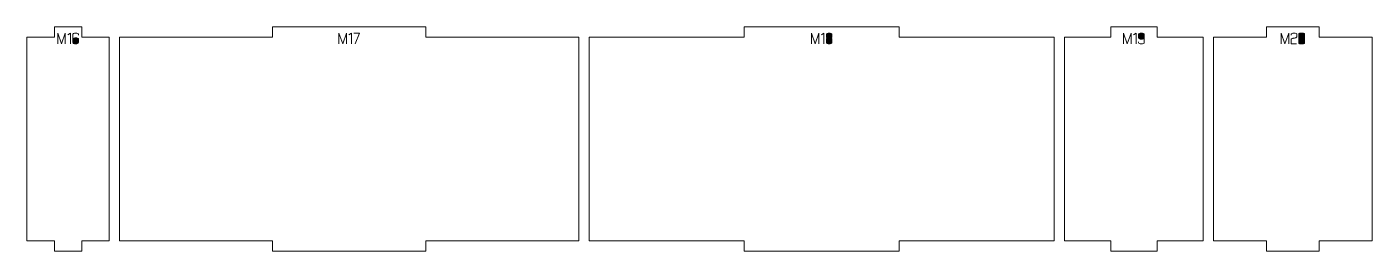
# Model space of a CAD drawing. Header units: centimetres. Extents: x -249 to 275, y -506 to 461.
# Drawn here: x -120.18 to -80.72, y -470.99 to -464.39 of the extents above; entities that cross this region are included whole.
import ezdxf

# ---------------------------------------------------------------- set-up
doc = ezdxf.new("R2010")
doc.units = ezdxf.units.CM
doc.header["$MEASUREMENT"] = 0
doc.layers.add('Capa 1', color=7, linetype='Continuous')

msp = doc.modelspace()

# ---------------------------------------------------------------- hatches: boundary and pattern name
at = {"layer": 'Capa 1', "true_color": 0x3e4095}
h = msp.add_hatch(color=175, dxfattribs=at)
edge = h.paths.add_edge_path()
edge.add_spline(control_points=[(-119.27614, -464.89456), (-119.27614, -464.89456), (-119.27614, -464.57812), (-119.27614, -464.57812), (-119.27614, -464.57812), (-119.16699, -464.89456), (-119.16699, -464.89456), (-119.16699, -464.89456), (-119.0583, -464.57812), (-119.0583, -464.57812), (-119.0583, -464.57812), (-119.0583, -464.89456), (-119.0583, -464.89456), (-119.0583, -464.89456), (-119.0583, -464.57812), (-119.0583, -464.57812), (-119.0583, -464.57812), (-119.16699, -464.89456), (-119.16699, -464.89456), (-119.16699, -464.89456), (-119.27614, -464.57812), (-119.27614, -464.57812), (-119.27614, -464.57812), (-119.27614, -464.89456), (-119.27614, -464.89456)], knot_values=[0, 0, 0, 0, 0.125, 0.125, 0.125, 0.25, 0.25, 0.25, 0.375, 0.375, 0.375, 0.5, 0.5, 0.5, 0.625, 0.625, 0.625, 0.75, 0.75, 0.75, 0.875, 0.875, 0.875, 1, 1, 1, 1], degree=3, periodic=1)
h = msp.add_hatch(color=175, dxfattribs=at)
edge = h.paths.add_edge_path()
edge.add_spline(control_points=[(-118.9065, -464.57766), (-118.9065, -464.57766), (-118.98263, -464.6304), (-118.98263, -464.6304), (-118.98263, -464.6304), (-118.9065, -464.57766), (-118.9065, -464.57766), (-118.9065, -464.57766), (-118.9065, -464.89456), (-118.9065, -464.89456), (-118.9065, -464.89456), (-118.9065, -464.57766), (-118.9065, -464.57766)], knot_values=[0, 0, 0, 0, 0.25, 0.25, 0.25, 0.5, 0.5, 0.5, 0.75, 0.75, 0.75, 1, 1, 1, 1], degree=3, periodic=1)
h = msp.add_hatch(color=175, dxfattribs=at)
edge = h.paths.add_edge_path()
edge.add_spline(control_points=[(-118.75332, -464.89456), (-118.77686, -464.89456), (-118.79651, -464.89112), (-118.81225, -464.88424), (-118.828, -464.87736), (-118.83587, -464.86903), (-118.83587, -464.85925), (-118.83587, -464.85925), (-118.83587, -464.75239), (-118.83587, -464.75239), (-118.83587, -464.75239), (-118.83587, -464.61343), (-118.83587, -464.61343), (-118.83587, -464.60365), (-118.828, -464.59532), (-118.81225, -464.58844), (-118.79651, -464.58156), (-118.77686, -464.57812), (-118.75332, -464.57812), (-118.72978, -464.57812), (-118.71013, -464.58156), (-118.69439, -464.58844), (-118.67864, -464.59532), (-118.67077, -464.60365), (-118.67077, -464.61343), (-118.67077, -464.61343), (-118.67077, -464.63911), (-118.67077, -464.63911), (-118.67077, -464.63911), (-118.67077, -464.61343), (-118.67077, -464.61343), (-118.67077, -464.60365), (-118.67864, -464.59532), (-118.69439, -464.58844), (-118.71013, -464.58156), (-118.72978, -464.57812), (-118.75332, -464.57812), (-118.77686, -464.57812), (-118.79651, -464.58156), (-118.81225, -464.58844), (-118.828, -464.59532), (-118.83587, -464.60365), (-118.83587, -464.61343), (-118.83587, -464.61343), (-118.83587, -464.75239), (-118.83587, -464.75239), (-118.83587, -464.74322), (-118.82632, -464.73504), (-118.80721, -464.72786), (-118.7881, -464.72067), (-118.77014, -464.71708), (-118.75332, -464.71708), (-118.72978, -464.71708), (-118.71013, -464.72052), (-118.69439, -464.7274), (-118.67864, -464.73428), (-118.67077, -464.74261), (-118.67077, -464.75239), (-118.67077, -464.75239), (-118.67077, -464.85925), (-118.67077, -464.85925), (-118.67077, -464.86903), (-118.67864, -464.87736), (-118.69439, -464.88424), (-118.71013, -464.89112), (-118.72978, -464.89456), (-118.75332, -464.89456)], knot_values=[0, 0, 0, 0, 0.04545455, 0.04545455, 0.04545455, 0.09090909, 0.09090909, 0.09090909, 0.13636364, 0.13636364, 0.13636364, 0.18181818, 0.18181818, 0.18181818, 0.22727273, 0.22727273, 0.22727273, 0.27272727, 0.27272727, 0.27272727, 0.31818182, 0.31818182, 0.31818182, 0.36363636, 0.36363636, 0.36363636, 0.40909091, 0.40909091, 0.40909091, 0.45454545, 0.45454545, 0.45454545, 0.5, 0.5, 0.5, 0.54545455, 0.54545455, 0.54545455, 0.59090909, 0.59090909, 0.59090909, 0.63636364, 0.63636364, 0.63636364, 0.68181818, 0.68181818, 0.68181818, 0.72727273, 0.72727273, 0.72727273, 0.77272727, 0.77272727, 0.77272727, 0.81818182, 0.81818182, 0.81818182, 0.86363636, 0.86363636, 0.86363636, 0.90909091, 0.90909091, 0.90909091, 0.95454545, 0.95454545, 0.95454545, 1, 1, 1, 1], degree=3, periodic=1)
h = msp.add_hatch(color=175, dxfattribs=at)
edge = h.paths.add_edge_path()
edge.add_spline(control_points=[(-118.83587, -464.85925), (-118.83587, -464.86903), (-118.828, -464.87736), (-118.81225, -464.88424), (-118.79651, -464.89112), (-118.77686, -464.89456), (-118.75332, -464.89456), (-118.72978, -464.89456), (-118.71013, -464.89112), (-118.69439, -464.88424), (-118.67864, -464.87736), (-118.67077, -464.86903), (-118.67077, -464.85925), (-118.67077, -464.85925), (-118.67077, -464.75239), (-118.67077, -464.75239), (-118.67077, -464.74261), (-118.67864, -464.73428), (-118.69439, -464.7274), (-118.71013, -464.72052), (-118.72978, -464.71708), (-118.75332, -464.71708), (-118.77014, -464.71708), (-118.7881, -464.72067), (-118.80721, -464.72786), (-118.82632, -464.73504), (-118.83587, -464.74322), (-118.83587, -464.75239), (-118.83587, -464.75239), (-118.83587, -464.85925), (-118.83587, -464.85925)], knot_values=[0, 0, 0, 0, 0.1, 0.1, 0.1, 0.2, 0.2, 0.2, 0.3, 0.3, 0.3, 0.4, 0.4, 0.4, 0.5, 0.5, 0.5, 0.6, 0.6, 0.6, 0.7, 0.7, 0.7, 0.8, 0.8, 0.8, 0.9, 0.9, 0.9, 1, 1, 1, 1], degree=3, periodic=1)
h = msp.add_hatch(color=175, dxfattribs=at)
edge = h.paths.add_edge_path()
edge.add_spline(control_points=[(-111.027, -464.89456), (-111.027, -464.89456), (-111.027, -464.57812), (-111.027, -464.57812), (-111.027, -464.57812), (-110.91785, -464.89456), (-110.91785, -464.89456), (-110.91785, -464.89456), (-110.80916, -464.57812), (-110.80916, -464.57812), (-110.80916, -464.57812), (-110.80916, -464.89456), (-110.80916, -464.89456), (-110.80916, -464.89456), (-110.80916, -464.57812), (-110.80916, -464.57812), (-110.80916, -464.57812), (-110.91785, -464.89456), (-110.91785, -464.89456), (-110.91785, -464.89456), (-111.027, -464.57812), (-111.027, -464.57812), (-111.027, -464.57812), (-111.027, -464.89456), (-111.027, -464.89456)], knot_values=[0, 0, 0, 0, 0.125, 0.125, 0.125, 0.25, 0.25, 0.25, 0.375, 0.375, 0.375, 0.5, 0.5, 0.5, 0.625, 0.625, 0.625, 0.75, 0.75, 0.75, 0.875, 0.875, 0.875, 1, 1, 1, 1], degree=3, periodic=1)
h = msp.add_hatch(color=175, dxfattribs=at)
edge = h.paths.add_edge_path()
edge.add_spline(control_points=[(-110.65736, -464.57766), (-110.65736, -464.57766), (-110.73349, -464.6304), (-110.73349, -464.6304), (-110.73349, -464.6304), (-110.65736, -464.57766), (-110.65736, -464.57766), (-110.65736, -464.57766), (-110.65736, -464.89456), (-110.65736, -464.89456), (-110.65736, -464.89456), (-110.65736, -464.57766), (-110.65736, -464.57766)], knot_values=[0, 0, 0, 0, 0.25, 0.25, 0.25, 0.5, 0.5, 0.5, 0.75, 0.75, 0.75, 1, 1, 1, 1], degree=3, periodic=1)
h = msp.add_hatch(color=175, dxfattribs=at)
edge = h.paths.add_edge_path()
edge.add_spline(control_points=[(-110.54821, -464.89456), (-110.54821, -464.89456), (-110.42713, -464.57812), (-110.42713, -464.57812), (-110.42713, -464.57812), (-110.58673, -464.57812), (-110.58673, -464.57812), (-110.58673, -464.57812), (-110.42713, -464.57812), (-110.42713, -464.57812), (-110.42713, -464.57812), (-110.54821, -464.89456), (-110.54821, -464.89456)], knot_values=[0, 0, 0, 0, 0.25, 0.25, 0.25, 0.5, 0.5, 0.5, 0.75, 0.75, 0.75, 1, 1, 1, 1], degree=3, periodic=1)
h = msp.add_hatch(color=175, dxfattribs=at)
edge = h.paths.add_edge_path()
edge.add_spline(control_points=[(-97.16843, -464.89456), (-97.16843, -464.89456), (-97.16843, -464.57812), (-97.16843, -464.57812), (-97.16843, -464.57812), (-97.05928, -464.89456), (-97.05928, -464.89456), (-97.05928, -464.89456), (-96.95059, -464.57812), (-96.95059, -464.57812), (-96.95059, -464.57812), (-96.95059, -464.89456), (-96.95059, -464.89456), (-96.95059, -464.89456), (-96.95059, -464.57812), (-96.95059, -464.57812), (-96.95059, -464.57812), (-97.05928, -464.89456), (-97.05928, -464.89456), (-97.05928, -464.89456), (-97.16843, -464.57812), (-97.16843, -464.57812), (-97.16843, -464.57812), (-97.16843, -464.89456), (-97.16843, -464.89456)], knot_values=[0, 0, 0, 0, 0.125, 0.125, 0.125, 0.25, 0.25, 0.25, 0.375, 0.375, 0.375, 0.5, 0.5, 0.5, 0.625, 0.625, 0.625, 0.75, 0.75, 0.75, 0.875, 0.875, 0.875, 1, 1, 1, 1], degree=3, periodic=1)
h = msp.add_hatch(color=175, dxfattribs=at)
edge = h.paths.add_edge_path()
edge.add_spline(control_points=[(-96.79879, -464.57766), (-96.79879, -464.57766), (-96.87492, -464.6304), (-96.87492, -464.6304), (-96.87492, -464.6304), (-96.79879, -464.57766), (-96.79879, -464.57766), (-96.79879, -464.57766), (-96.79879, -464.89456), (-96.79879, -464.89456), (-96.79879, -464.89456), (-96.79879, -464.57766), (-96.79879, -464.57766)], knot_values=[0, 0, 0, 0, 0.25, 0.25, 0.25, 0.5, 0.5, 0.5, 0.75, 0.75, 0.75, 1, 1, 1, 1], degree=3, periodic=1)
h = msp.add_hatch(color=175, dxfattribs=at)
edge = h.paths.add_edge_path()
edge.add_spline(control_points=[(-96.72816, -464.68773), (-96.72816, -464.69568), (-96.7225, -464.70286), (-96.71119, -464.70928), (-96.69988, -464.7157), (-96.67802, -464.71998), (-96.64561, -464.72212), (-96.6132, -464.71998), (-96.59134, -464.7157), (-96.58003, -464.70928), (-96.56872, -464.70286), (-96.56306, -464.69568), (-96.56306, -464.68773), (-96.56306, -464.68773), (-96.56306, -464.61343), (-96.56306, -464.61343), (-96.56306, -464.60365), (-96.57093, -464.59532), (-96.58668, -464.58844), (-96.60242, -464.58156), (-96.62207, -464.57812), (-96.64561, -464.57812), (-96.66915, -464.57812), (-96.6888, -464.58156), (-96.70454, -464.58844), (-96.72029, -464.59532), (-96.72816, -464.60365), (-96.72816, -464.61343), (-96.72816, -464.61343), (-96.72816, -464.68773), (-96.72816, -464.68773)], knot_values=[0, 0, 0, 0, 0.1, 0.1, 0.1, 0.2, 0.2, 0.2, 0.3, 0.3, 0.3, 0.4, 0.4, 0.4, 0.5, 0.5, 0.5, 0.6, 0.6, 0.6, 0.7, 0.7, 0.7, 0.8, 0.8, 0.8, 0.9, 0.9, 0.9, 1, 1, 1, 1], degree=3, periodic=1)
h = msp.add_hatch(color=175, dxfattribs=at)
edge = h.paths.add_edge_path()
edge.add_spline(control_points=[(-96.64561, -464.89456), (-96.66915, -464.89456), (-96.6888, -464.89112), (-96.70454, -464.88424), (-96.72029, -464.87736), (-96.72816, -464.86903), (-96.72816, -464.85925), (-96.72816, -464.85925), (-96.72816, -464.75606), (-96.72816, -464.75606), (-96.72816, -464.7478), (-96.7225, -464.74062), (-96.71119, -464.73451), (-96.69988, -464.72839), (-96.67802, -464.72426), (-96.64561, -464.72212), (-96.67802, -464.71998), (-96.69988, -464.7157), (-96.71119, -464.70928), (-96.7225, -464.70286), (-96.72816, -464.69568), (-96.72816, -464.68773), (-96.72816, -464.68773), (-96.72816, -464.61343), (-96.72816, -464.61343), (-96.72816, -464.60365), (-96.72029, -464.59532), (-96.70454, -464.58844), (-96.6888, -464.58156), (-96.66915, -464.57812), (-96.64561, -464.57812), (-96.62207, -464.57812), (-96.60242, -464.58156), (-96.58668, -464.58844), (-96.57093, -464.59532), (-96.56306, -464.60365), (-96.56306, -464.61343), (-96.56306, -464.61343), (-96.56306, -464.68773), (-96.56306, -464.68773), (-96.56306, -464.69568), (-96.56872, -464.70286), (-96.58003, -464.70928), (-96.59134, -464.7157), (-96.6132, -464.71998), (-96.64561, -464.72212), (-96.6132, -464.72426), (-96.59134, -464.72839), (-96.58003, -464.73451), (-96.56872, -464.74062), (-96.56306, -464.7478), (-96.56306, -464.75606), (-96.56306, -464.75606), (-96.56306, -464.85925), (-96.56306, -464.85925), (-96.56306, -464.86903), (-96.57093, -464.87736), (-96.58668, -464.88424), (-96.60242, -464.89112), (-96.62207, -464.89456), (-96.64561, -464.89456)], knot_values=[0, 0, 0, 0, 0.05, 0.05, 0.05, 0.1, 0.1, 0.1, 0.15, 0.15, 0.15, 0.2, 0.2, 0.2, 0.25, 0.25, 0.25, 0.3, 0.3, 0.3, 0.35, 0.35, 0.35, 0.4, 0.4, 0.4, 0.45, 0.45, 0.45, 0.5, 0.5, 0.5, 0.55, 0.55, 0.55, 0.6, 0.6, 0.6, 0.65, 0.65, 0.65, 0.7, 0.7, 0.7, 0.75, 0.75, 0.75, 0.8, 0.8, 0.8, 0.85, 0.85, 0.85, 0.9, 0.9, 0.9, 0.95, 0.95, 0.95, 1, 1, 1, 1], degree=3, periodic=1)
h = msp.add_hatch(color=175, dxfattribs=at)
edge = h.paths.add_edge_path()
edge.add_spline(control_points=[(-96.72816, -464.85925), (-96.72816, -464.86903), (-96.72029, -464.87736), (-96.70454, -464.88424), (-96.6888, -464.89112), (-96.66915, -464.89456), (-96.64561, -464.89456), (-96.62207, -464.89456), (-96.60242, -464.89112), (-96.58668, -464.88424), (-96.57093, -464.87736), (-96.56306, -464.86903), (-96.56306, -464.85925), (-96.56306, -464.85925), (-96.56306, -464.75606), (-96.56306, -464.75606), (-96.56306, -464.7478), (-96.56872, -464.74062), (-96.58003, -464.73451), (-96.59134, -464.72839), (-96.6132, -464.72426), (-96.64561, -464.72212), (-96.67802, -464.72426), (-96.69988, -464.72839), (-96.71119, -464.73451), (-96.7225, -464.74062), (-96.72816, -464.7478), (-96.72816, -464.75606), (-96.72816, -464.75606), (-96.72816, -464.85925), (-96.72816, -464.85925)], knot_values=[0, 0, 0, 0, 0.1, 0.1, 0.1, 0.2, 0.2, 0.2, 0.3, 0.3, 0.3, 0.4, 0.4, 0.4, 0.5, 0.5, 0.5, 0.6, 0.6, 0.6, 0.7, 0.7, 0.7, 0.8, 0.8, 0.8, 0.9, 0.9, 0.9, 1, 1, 1, 1], degree=3, periodic=1)
h = msp.add_hatch(color=175, dxfattribs=at)
edge = h.paths.add_edge_path()
edge.add_spline(control_points=[(-88.00795, -464.89456), (-88.00795, -464.89456), (-88.00795, -464.57812), (-88.00795, -464.57812), (-88.00795, -464.57812), (-87.8988, -464.89456), (-87.8988, -464.89456), (-87.8988, -464.89456), (-87.79011, -464.57812), (-87.79011, -464.57812), (-87.79011, -464.57812), (-87.79011, -464.89456), (-87.79011, -464.89456), (-87.79011, -464.89456), (-87.79011, -464.57812), (-87.79011, -464.57812), (-87.79011, -464.57812), (-87.8988, -464.89456), (-87.8988, -464.89456), (-87.8988, -464.89456), (-88.00795, -464.57812), (-88.00795, -464.57812), (-88.00795, -464.57812), (-88.00795, -464.89456), (-88.00795, -464.89456)], knot_values=[0, 0, 0, 0, 0.125, 0.125, 0.125, 0.25, 0.25, 0.25, 0.375, 0.375, 0.375, 0.5, 0.5, 0.5, 0.625, 0.625, 0.625, 0.75, 0.75, 0.75, 0.875, 0.875, 0.875, 1, 1, 1, 1], degree=3, periodic=1)
h = msp.add_hatch(color=175, dxfattribs=at)
edge = h.paths.add_edge_path()
edge.add_spline(control_points=[(-87.63831, -464.57766), (-87.63831, -464.57766), (-87.71444, -464.6304), (-87.71444, -464.6304), (-87.71444, -464.6304), (-87.63831, -464.57766), (-87.63831, -464.57766), (-87.63831, -464.57766), (-87.63831, -464.89456), (-87.63831, -464.89456), (-87.63831, -464.89456), (-87.63831, -464.57766), (-87.63831, -464.57766)], knot_values=[0, 0, 0, 0, 0.25, 0.25, 0.25, 0.5, 0.5, 0.5, 0.75, 0.75, 0.75, 1, 1, 1, 1], degree=3, periodic=1)
h = msp.add_hatch(color=175, dxfattribs=at)
edge = h.paths.add_edge_path()
edge.add_spline(control_points=[(-87.56768, -464.72075), (-87.56768, -464.73053), (-87.55981, -464.73886), (-87.54406, -464.74574), (-87.52832, -464.75262), (-87.50867, -464.75606), (-87.48513, -464.75606), (-87.46189, -464.75667), (-87.44233, -464.75384), (-87.42643, -464.74758), (-87.41053, -464.74131), (-87.40258, -464.73236), (-87.40258, -464.72075), (-87.40258, -464.72075), (-87.40258, -464.61343), (-87.40258, -464.61343), (-87.40258, -464.60365), (-87.41045, -464.59532), (-87.4262, -464.58844), (-87.44194, -464.58156), (-87.46159, -464.57812), (-87.48513, -464.57812), (-87.50867, -464.57812), (-87.52832, -464.58156), (-87.54406, -464.58844), (-87.55981, -464.59532), (-87.56768, -464.60365), (-87.56768, -464.61343), (-87.56768, -464.61343), (-87.56768, -464.72075), (-87.56768, -464.72075)], knot_values=[0, 0, 0, 0, 0.1, 0.1, 0.1, 0.2, 0.2, 0.2, 0.3, 0.3, 0.3, 0.4, 0.4, 0.4, 0.5, 0.5, 0.5, 0.6, 0.6, 0.6, 0.7, 0.7, 0.7, 0.8, 0.8, 0.8, 0.9, 0.9, 0.9, 1, 1, 1, 1], degree=3, periodic=1)
h = msp.add_hatch(color=175, dxfattribs=at)
edge = h.paths.add_edge_path()
edge.add_spline(control_points=[(-87.48513, -464.89456), (-87.50867, -464.89456), (-87.52832, -464.89112), (-87.54406, -464.88424), (-87.55981, -464.87736), (-87.56768, -464.86903), (-87.56768, -464.85925), (-87.56768, -464.85925), (-87.56768, -464.83402), (-87.56768, -464.83402), (-87.56768, -464.83402), (-87.56768, -464.85925), (-87.56768, -464.85925), (-87.56768, -464.86903), (-87.55981, -464.87736), (-87.54406, -464.88424), (-87.52832, -464.89112), (-87.50867, -464.89456), (-87.48513, -464.89456), (-87.46159, -464.89456), (-87.44194, -464.89112), (-87.4262, -464.88424), (-87.41045, -464.87736), (-87.40258, -464.86903), (-87.40258, -464.85925), (-87.40258, -464.85925), (-87.40258, -464.72075), (-87.40258, -464.72075), (-87.40258, -464.73236), (-87.41053, -464.74131), (-87.42643, -464.74758), (-87.44233, -464.75384), (-87.46189, -464.75667), (-87.48513, -464.75606), (-87.50867, -464.75606), (-87.52832, -464.75262), (-87.54406, -464.74574), (-87.55981, -464.73886), (-87.56768, -464.73053), (-87.56768, -464.72075), (-87.56768, -464.72075), (-87.56768, -464.61343), (-87.56768, -464.61343), (-87.56768, -464.60365), (-87.55981, -464.59532), (-87.54406, -464.58844), (-87.52832, -464.58156), (-87.50867, -464.57812), (-87.48513, -464.57812), (-87.46159, -464.57812), (-87.44194, -464.58156), (-87.4262, -464.58844), (-87.41045, -464.59532), (-87.40258, -464.60365), (-87.40258, -464.61343), (-87.40258, -464.61343), (-87.40258, -464.72075), (-87.40258, -464.72075), (-87.40258, -464.72075), (-87.40258, -464.85925), (-87.40258, -464.85925), (-87.40258, -464.86903), (-87.41045, -464.87736), (-87.4262, -464.88424), (-87.44194, -464.89112), (-87.46159, -464.89456), (-87.48513, -464.89456)], knot_values=[0, 0, 0, 0, 0.04545455, 0.04545455, 0.04545455, 0.09090909, 0.09090909, 0.09090909, 0.13636364, 0.13636364, 0.13636364, 0.18181818, 0.18181818, 0.18181818, 0.22727273, 0.22727273, 0.22727273, 0.27272727, 0.27272727, 0.27272727, 0.31818182, 0.31818182, 0.31818182, 0.36363636, 0.36363636, 0.36363636, 0.40909091, 0.40909091, 0.40909091, 0.45454545, 0.45454545, 0.45454545, 0.5, 0.5, 0.5, 0.54545455, 0.54545455, 0.54545455, 0.59090909, 0.59090909, 0.59090909, 0.63636364, 0.63636364, 0.63636364, 0.68181818, 0.68181818, 0.68181818, 0.72727273, 0.72727273, 0.72727273, 0.77272727, 0.77272727, 0.77272727, 0.81818182, 0.81818182, 0.81818182, 0.86363636, 0.86363636, 0.86363636, 0.90909091, 0.90909091, 0.90909091, 0.95454545, 0.95454545, 0.95454545, 1, 1, 1, 1], degree=3, periodic=1)
h = msp.add_hatch(color=175, dxfattribs=at)
edge = h.paths.add_edge_path()
edge.add_spline(control_points=[(-83.38198, -464.89456), (-83.38198, -464.89456), (-83.38198, -464.57812), (-83.38198, -464.57812), (-83.38198, -464.57812), (-83.27283, -464.89456), (-83.27283, -464.89456), (-83.27283, -464.89456), (-83.16414, -464.57812), (-83.16414, -464.57812), (-83.16414, -464.57812), (-83.16414, -464.89456), (-83.16414, -464.89456), (-83.16414, -464.89456), (-83.16414, -464.57812), (-83.16414, -464.57812), (-83.16414, -464.57812), (-83.27283, -464.89456), (-83.27283, -464.89456), (-83.27283, -464.89456), (-83.38198, -464.57812), (-83.38198, -464.57812), (-83.38198, -464.57812), (-83.38198, -464.89456), (-83.38198, -464.89456)], knot_values=[0, 0, 0, 0, 0.125, 0.125, 0.125, 0.25, 0.25, 0.25, 0.375, 0.375, 0.375, 0.5, 0.5, 0.5, 0.625, 0.625, 0.625, 0.75, 0.75, 0.75, 0.875, 0.875, 0.875, 1, 1, 1, 1], degree=3, periodic=1)
h = msp.add_hatch(color=175, dxfattribs=at)
edge = h.paths.add_edge_path()
edge.add_spline(control_points=[(-83.08893, -464.89456), (-83.08893, -464.89456), (-83.08893, -464.76202), (-83.08893, -464.76202), (-83.08801, -464.7501), (-83.07716, -464.74093), (-83.05637, -464.73451), (-83.04781, -464.73389), (-83.03963, -464.7329), (-83.03183, -464.73152), (-83.02404, -464.73015), (-83.01616, -464.7287), (-83.00821, -464.72717), (-82.99354, -464.72472), (-82.9823, -464.72273), (-82.97451, -464.72121), (-82.96671, -464.71968), (-82.95914, -464.71769), (-82.9518, -464.71524), (-82.93285, -464.70821), (-82.92337, -464.69919), (-82.92337, -464.68819), (-82.92337, -464.68819), (-82.92337, -464.61343), (-82.92337, -464.61343), (-82.92337, -464.60365), (-82.93124, -464.59532), (-82.94699, -464.58844), (-82.96273, -464.58156), (-82.98238, -464.57812), (-83.00592, -464.57812), (-83.02946, -464.57812), (-83.04911, -464.58156), (-83.06485, -464.58844), (-83.0806, -464.59532), (-83.08847, -464.60365), (-83.08847, -464.61343), (-83.08847, -464.61343), (-83.08847, -464.6359), (-83.08847, -464.6359), (-83.08847, -464.6359), (-83.08847, -464.61343), (-83.08847, -464.61343), (-83.08847, -464.60365), (-83.0806, -464.59532), (-83.06485, -464.58844), (-83.04911, -464.58156), (-83.02946, -464.57812), (-83.00592, -464.57812), (-82.98238, -464.57812), (-82.96273, -464.58156), (-82.94699, -464.58844), (-82.93124, -464.59532), (-82.92337, -464.60365), (-82.92337, -464.61343), (-82.92337, -464.61343), (-82.92337, -464.68819), (-82.92337, -464.68819), (-82.92337, -464.69919), (-82.93285, -464.70821), (-82.9518, -464.71524), (-82.95914, -464.71769), (-82.96671, -464.71968), (-82.97451, -464.72121), (-82.9823, -464.72273), (-82.99354, -464.72472), (-83.00821, -464.72717), (-83.01616, -464.7287), (-83.02404, -464.73015), (-83.03183, -464.73152), (-83.03963, -464.7329), (-83.04781, -464.73389), (-83.05637, -464.73451), (-83.07716, -464.74093), (-83.08801, -464.7501), (-83.08893, -464.76202), (-83.08893, -464.76202), (-83.08893, -464.89456), (-83.08893, -464.89456), (-83.08893, -464.89456), (-82.93208, -464.89456), (-82.93208, -464.89456), (-82.93208, -464.89456), (-83.08893, -464.89456), (-83.08893, -464.89456)], knot_values=[0, 0, 0, 0, 0.03571429, 0.03571429, 0.03571429, 0.07142857, 0.07142857, 0.07142857, 0.10714286, 0.10714286, 0.10714286, 0.14285714, 0.14285714, 0.14285714, 0.17857143, 0.17857143, 0.17857143, 0.21428571, 0.21428571, 0.21428571, 0.25, 0.25, 0.25, 0.28571429, 0.28571429, 0.28571429, 0.32142857, 0.32142857, 0.32142857, 0.35714286, 0.35714286, 0.35714286, 0.39285714, 0.39285714, 0.39285714, 0.42857143, 0.42857143, 0.42857143, 0.46428571, 0.46428571, 0.46428571, 0.5, 0.5, 0.5, 0.53571429, 0.53571429, 0.53571429, 0.57142857, 0.57142857, 0.57142857, 0.60714286, 0.60714286, 0.60714286, 0.64285714, 0.64285714, 0.64285714, 0.67857143, 0.67857143, 0.67857143, 0.71428571, 0.71428571, 0.71428571, 0.75, 0.75, 0.75, 0.78571429, 0.78571429, 0.78571429, 0.82142857, 0.82142857, 0.82142857, 0.85714286, 0.85714286, 0.85714286, 0.89285714, 0.89285714, 0.89285714, 0.92857143, 0.92857143, 0.92857143, 0.96428571, 0.96428571, 0.96428571, 1, 1, 1, 1], degree=3, periodic=1)
h = msp.add_hatch(color=175, dxfattribs=at)
edge = h.paths.add_edge_path()
edge.add_spline(control_points=[(-82.86834, -464.87071), (-82.86834, -464.8805), (-82.86047, -464.88692), (-82.84472, -464.88997), (-82.82898, -464.89303), (-82.80933, -464.89456), (-82.78579, -464.89456), (-82.76225, -464.89456), (-82.7426, -464.89303), (-82.72686, -464.88997), (-82.71111, -464.88692), (-82.70324, -464.8805), (-82.70324, -464.87071), (-82.70324, -464.87071), (-82.70324, -464.60243), (-82.70324, -464.60243), (-82.70324, -464.59264), (-82.71111, -464.58614), (-82.72686, -464.58293), (-82.7426, -464.57972), (-82.76225, -464.57812), (-82.78579, -464.57812), (-82.80933, -464.57812), (-82.82898, -464.57972), (-82.84472, -464.58293), (-82.86047, -464.58614), (-82.86834, -464.59264), (-82.86834, -464.60243), (-82.86834, -464.60243), (-82.86834, -464.87071), (-82.86834, -464.87071)], knot_values=[0, 0, 0, 0, 0.1, 0.1, 0.1, 0.2, 0.2, 0.2, 0.3, 0.3, 0.3, 0.4, 0.4, 0.4, 0.5, 0.5, 0.5, 0.6, 0.6, 0.6, 0.7, 0.7, 0.7, 0.8, 0.8, 0.8, 0.9, 0.9, 0.9, 1, 1, 1, 1], degree=3, periodic=1)
h = msp.add_hatch(color=175, dxfattribs=at)
edge = h.paths.add_edge_path()
edge.add_spline(control_points=[(-82.70324, -464.87071), (-82.70324, -464.8805), (-82.71111, -464.88692), (-82.72686, -464.88997), (-82.7426, -464.89303), (-82.76225, -464.89456), (-82.78579, -464.89456), (-82.80933, -464.89456), (-82.82898, -464.89303), (-82.84472, -464.88997), (-82.86047, -464.88692), (-82.86834, -464.8805), (-82.86834, -464.87071), (-82.86834, -464.87071), (-82.86834, -464.60243), (-82.86834, -464.60243), (-82.86834, -464.59264), (-82.86047, -464.58614), (-82.84472, -464.58293), (-82.82898, -464.57972), (-82.80933, -464.57812), (-82.78579, -464.57812), (-82.76225, -464.57812), (-82.7426, -464.57972), (-82.72686, -464.58293), (-82.71111, -464.58614), (-82.70324, -464.59264), (-82.70324, -464.60243), (-82.70324, -464.60243), (-82.70324, -464.87071), (-82.70324, -464.87071)], knot_values=[0, 0, 0, 0, 0.1, 0.1, 0.1, 0.2, 0.2, 0.2, 0.3, 0.3, 0.3, 0.4, 0.4, 0.4, 0.5, 0.5, 0.5, 0.6, 0.6, 0.6, 0.7, 0.7, 0.7, 0.8, 0.8, 0.8, 0.9, 0.9, 0.9, 1, 1, 1, 1], degree=3, periodic=1)

# ---------------------------------------------------------------- linework, layer by layer
at = {"layer": 'Capa 1', "color": 240, "lineweight": 9}
for points in [[(-120.1825, -464.69456), (-120.1825, -464.69456), (-120.1825, -470.69456), (-120.1825, -470.69456), (-120.1825, -470.69456), (-119.37646, -470.69456), (-119.37646, -470.69456), (-119.37646, -470.69456), (-119.37646, -470.99456), (-119.37646, -470.99456), (-119.37646, -470.99456), (-118.57043, -470.99456), (-118.57043, -470.99456), (-118.57043, -470.99456), (-118.57043, -470.69456), (-118.57043, -470.69456), (-118.57043, -470.69456), (-117.76439, -470.69456), (-117.76439, -470.69456), (-117.76439, -470.69456), (-117.76439, -464.69456), (-117.76439, -464.69456), (-117.76439, -464.69456), (-118.57043, -464.69456), (-118.57043, -464.69456), (-118.57043, -464.69456), (-118.57043, -464.39456), (-118.57043, -464.39456), (-118.57043, -464.39456), (-119.37646, -464.39456), (-119.37646, -464.39456), (-119.37646, -464.39456), (-119.37646, -464.69456), (-119.37646, -464.69456), (-119.37646, -464.69456), (-120.1825, -464.69456), (-120.1825, -464.69456)], [(-117.46439, -464.69456), (-117.46439, -464.69456), (-117.46439, -470.69456), (-117.46439, -470.69456), (-117.46439, -470.69456), (-112.97283, -470.69456), (-112.97283, -470.69456), (-112.97283, -470.69456), (-112.97283, -470.99456), (-112.97283, -470.99456), (-112.97283, -470.99456), (-108.48128, -470.99456), (-108.48128, -470.99456), (-108.48128, -470.99456), (-108.48128, -470.69456), (-108.48128, -470.69456), (-108.48128, -470.69456), (-103.98972, -470.69456), (-103.98972, -470.69456), (-103.98972, -470.69456), (-103.98972, -464.69456), (-103.98972, -464.69456), (-103.98972, -464.69456), (-108.48128, -464.69456), (-108.48128, -464.69456), (-108.48128, -464.69456), (-108.48128, -464.39456), (-108.48128, -464.39456), (-108.48128, -464.39456), (-112.97283, -464.39456), (-112.97283, -464.39456), (-112.97283, -464.39456), (-112.97283, -464.69456), (-112.97283, -464.69456), (-112.97283, -464.69456), (-117.46439, -464.69456), (-117.46439, -464.69456)], [(-103.68972, -464.69456), (-103.68972, -464.69456), (-103.68972, -470.69456), (-103.68972, -470.69456), (-103.68972, -470.69456), (-99.1404, -470.69456), (-99.1404, -470.69456), (-99.1404, -470.69456), (-99.1404, -470.99456), (-99.1404, -470.99456), (-99.1404, -470.99456), (-94.59108, -470.99456), (-94.59108, -470.99456), (-94.59108, -470.99456), (-94.59108, -470.69456), (-94.59108, -470.69456), (-94.59108, -470.69456), (-90.04176, -470.69456), (-90.04176, -470.69456), (-90.04176, -470.69456), (-90.04176, -464.69456), (-90.04176, -464.69456), (-90.04176, -464.69456), (-94.59108, -464.69456), (-94.59108, -464.69456), (-94.59108, -464.69456), (-94.59108, -464.39456), (-94.59108, -464.39456), (-94.59108, -464.39456), (-99.1404, -464.39456), (-99.1404, -464.39456), (-99.1404, -464.39456), (-99.1404, -464.69456), (-99.1404, -464.69456), (-99.1404, -464.69456), (-103.68972, -464.69456), (-103.68972, -464.69456)], [(-89.74176, -464.69456), (-89.74176, -464.69456), (-89.74176, -470.69456), (-89.74176, -470.69456), (-89.74176, -470.69456), (-88.38409, -470.69456), (-88.38409, -470.69456), (-88.38409, -470.69456), (-88.38409, -470.99456), (-88.38409, -470.99456), (-88.38409, -470.99456), (-87.02642, -470.99456), (-87.02642, -470.99456), (-87.02642, -470.99456), (-87.02642, -470.69456), (-87.02642, -470.69456), (-87.02642, -470.69456), (-85.66875, -470.69456), (-85.66875, -470.69456), (-85.66875, -470.69456), (-85.66875, -464.69456), (-85.66875, -464.69456), (-85.66875, -464.69456), (-87.02642, -464.69456), (-87.02642, -464.69456), (-87.02642, -464.69456), (-87.02642, -464.39456), (-87.02642, -464.39456), (-87.02642, -464.39456), (-88.38409, -464.39456), (-88.38409, -464.39456), (-88.38409, -464.39456), (-88.38409, -464.69456), (-88.38409, -464.69456), (-88.38409, -464.69456), (-89.74176, -464.69456), (-89.74176, -464.69456)], [(-85.36875, -464.69456), (-85.36875, -464.69456), (-85.36875, -470.69456), (-85.36875, -470.69456), (-85.36875, -470.69456), (-83.81814, -470.69456), (-83.81814, -470.69456), (-83.81814, -470.69456), (-83.81814, -470.99456), (-83.81814, -470.99456), (-83.81814, -470.99456), (-82.26753, -470.99456), (-82.26753, -470.99456), (-82.26753, -470.99456), (-82.26753, -470.69456), (-82.26753, -470.69456), (-82.26753, -470.69456), (-80.71692, -470.69456), (-80.71692, -470.69456), (-80.71692, -470.69456), (-80.71692, -464.69456), (-80.71692, -464.69456), (-80.71692, -464.69456), (-82.26753, -464.69456), (-82.26753, -464.69456), (-82.26753, -464.69456), (-82.26753, -464.39456), (-82.26753, -464.39456), (-82.26753, -464.39456), (-83.81814, -464.39456), (-83.81814, -464.39456), (-83.81814, -464.39456), (-83.81814, -464.69456), (-83.81814, -464.69456), (-83.81814, -464.69456), (-85.36875, -464.69456), (-85.36875, -464.69456)]]:
    msp.add_open_spline(points, degree=3, knots=[0, 0, 0, 0, 0.08333333, 0.08333333, 0.08333333, 0.16666667, 0.16666667, 0.16666667, 0.25, 0.25, 0.25, 0.33333333, 0.33333333, 0.33333333, 0.41666667, 0.41666667, 0.41666667, 0.5, 0.5, 0.5, 0.58333333, 0.58333333, 0.58333333, 0.66666667, 0.66666667, 0.66666667, 0.75, 0.75, 0.75, 0.83333333, 0.83333333, 0.83333333, 0.91666667, 0.91666667, 0.91666667, 1, 1, 1, 1], dxfattribs=at)
at = {"layer": 'Capa 1', "color": 114, "lineweight": 9}
for points, knots in [([(-119.27614, -464.89456), (-119.27614, -464.89456), (-119.27614, -464.57812), (-119.27614, -464.57812), (-119.27614, -464.57812), (-119.16699, -464.89456), (-119.16699, -464.89456), (-119.16699, -464.89456), (-119.0583, -464.57812), (-119.0583, -464.57812), (-119.0583, -464.57812), (-119.0583, -464.89456), (-119.0583, -464.89456), (-119.0583, -464.89456), (-119.0583, -464.57812), (-119.0583, -464.57812), (-119.0583, -464.57812), (-119.16699, -464.89456), (-119.16699, -464.89456), (-119.16699, -464.89456), (-119.27614, -464.57812), (-119.27614, -464.57812), (-119.27614, -464.57812), (-119.27614, -464.89456), (-119.27614, -464.89456)], [0, 0, 0, 0, 0.125, 0.125, 0.125, 0.25, 0.25, 0.25, 0.375, 0.375, 0.375, 0.5, 0.5, 0.5, 0.625, 0.625, 0.625, 0.75, 0.75, 0.75, 0.875, 0.875, 0.875, 1, 1, 1, 1]), ([(-118.9065, -464.57766), (-118.9065, -464.57766), (-118.98263, -464.6304), (-118.98263, -464.6304), (-118.98263, -464.6304), (-118.9065, -464.57766), (-118.9065, -464.57766), (-118.9065, -464.57766), (-118.9065, -464.89456), (-118.9065, -464.89456), (-118.9065, -464.89456), (-118.9065, -464.57766), (-118.9065, -464.57766)], [0, 0, 0, 0, 0.25, 0.25, 0.25, 0.5, 0.5, 0.5, 0.75, 0.75, 0.75, 1, 1, 1, 1]), ([(-118.75332, -464.89456), (-118.77686, -464.89456), (-118.79651, -464.89112), (-118.81225, -464.88424), (-118.828, -464.87736), (-118.83587, -464.86903), (-118.83587, -464.85925), (-118.83587, -464.85925), (-118.83587, -464.75239), (-118.83587, -464.75239), (-118.83587, -464.75239), (-118.83587, -464.61343), (-118.83587, -464.61343), (-118.83587, -464.60365), (-118.828, -464.59532), (-118.81225, -464.58844), (-118.79651, -464.58156), (-118.77686, -464.57812), (-118.75332, -464.57812), (-118.72978, -464.57812), (-118.71013, -464.58156), (-118.69439, -464.58844), (-118.67864, -464.59532), (-118.67077, -464.60365), (-118.67077, -464.61343), (-118.67077, -464.61343), (-118.67077, -464.63911), (-118.67077, -464.63911), (-118.67077, -464.63911), (-118.67077, -464.61343), (-118.67077, -464.61343), (-118.67077, -464.60365), (-118.67864, -464.59532), (-118.69439, -464.58844), (-118.71013, -464.58156), (-118.72978, -464.57812), (-118.75332, -464.57812), (-118.77686, -464.57812), (-118.79651, -464.58156), (-118.81225, -464.58844), (-118.828, -464.59532), (-118.83587, -464.60365), (-118.83587, -464.61343), (-118.83587, -464.61343), (-118.83587, -464.75239), (-118.83587, -464.75239), (-118.83587, -464.74322), (-118.82632, -464.73504), (-118.80721, -464.72786), (-118.7881, -464.72067), (-118.77014, -464.71708), (-118.75332, -464.71708), (-118.72978, -464.71708), (-118.71013, -464.72052), (-118.69439, -464.7274), (-118.67864, -464.73428), (-118.67077, -464.74261), (-118.67077, -464.75239), (-118.67077, -464.75239), (-118.67077, -464.85925), (-118.67077, -464.85925), (-118.67077, -464.86903), (-118.67864, -464.87736), (-118.69439, -464.88424), (-118.71013, -464.89112), (-118.72978, -464.89456), (-118.75332, -464.89456)], [0, 0, 0, 0, 0.04545455, 0.04545455, 0.04545455, 0.09090909, 0.09090909, 0.09090909, 0.13636364, 0.13636364, 0.13636364, 0.18181818, 0.18181818, 0.18181818, 0.22727273, 0.22727273, 0.22727273, 0.27272727, 0.27272727, 0.27272727, 0.31818182, 0.31818182, 0.31818182, 0.36363636, 0.36363636, 0.36363636, 0.40909091, 0.40909091, 0.40909091, 0.45454545, 0.45454545, 0.45454545, 0.5, 0.5, 0.5, 0.54545455, 0.54545455, 0.54545455, 0.59090909, 0.59090909, 0.59090909, 0.63636364, 0.63636364, 0.63636364, 0.68181818, 0.68181818, 0.68181818, 0.72727273, 0.72727273, 0.72727273, 0.77272727, 0.77272727, 0.77272727, 0.81818182, 0.81818182, 0.81818182, 0.86363636, 0.86363636, 0.86363636, 0.90909091, 0.90909091, 0.90909091, 0.95454545, 0.95454545, 0.95454545, 1, 1, 1, 1]), ([(-118.83587, -464.85925), (-118.83587, -464.86903), (-118.828, -464.87736), (-118.81225, -464.88424), (-118.79651, -464.89112), (-118.77686, -464.89456), (-118.75332, -464.89456), (-118.72978, -464.89456), (-118.71013, -464.89112), (-118.69439, -464.88424), (-118.67864, -464.87736), (-118.67077, -464.86903), (-118.67077, -464.85925), (-118.67077, -464.85925), (-118.67077, -464.75239), (-118.67077, -464.75239), (-118.67077, -464.74261), (-118.67864, -464.73428), (-118.69439, -464.7274), (-118.71013, -464.72052), (-118.72978, -464.71708), (-118.75332, -464.71708), (-118.77014, -464.71708), (-118.7881, -464.72067), (-118.80721, -464.72786), (-118.82632, -464.73504), (-118.83587, -464.74322), (-118.83587, -464.75239), (-118.83587, -464.75239), (-118.83587, -464.85925), (-118.83587, -464.85925)], [0, 0, 0, 0, 0.1, 0.1, 0.1, 0.2, 0.2, 0.2, 0.3, 0.3, 0.3, 0.4, 0.4, 0.4, 0.5, 0.5, 0.5, 0.6, 0.6, 0.6, 0.7, 0.7, 0.7, 0.8, 0.8, 0.8, 0.9, 0.9, 0.9, 1, 1, 1, 1]), ([(-111.027, -464.89456), (-111.027, -464.89456), (-111.027, -464.57812), (-111.027, -464.57812), (-111.027, -464.57812), (-110.91785, -464.89456), (-110.91785, -464.89456), (-110.91785, -464.89456), (-110.80916, -464.57812), (-110.80916, -464.57812), (-110.80916, -464.57812), (-110.80916, -464.89456), (-110.80916, -464.89456), (-110.80916, -464.89456), (-110.80916, -464.57812), (-110.80916, -464.57812), (-110.80916, -464.57812), (-110.91785, -464.89456), (-110.91785, -464.89456), (-110.91785, -464.89456), (-111.027, -464.57812), (-111.027, -464.57812), (-111.027, -464.57812), (-111.027, -464.89456), (-111.027, -464.89456)], [0, 0, 0, 0, 0.125, 0.125, 0.125, 0.25, 0.25, 0.25, 0.375, 0.375, 0.375, 0.5, 0.5, 0.5, 0.625, 0.625, 0.625, 0.75, 0.75, 0.75, 0.875, 0.875, 0.875, 1, 1, 1, 1]), ([(-110.65736, -464.57766), (-110.65736, -464.57766), (-110.73349, -464.6304), (-110.73349, -464.6304), (-110.73349, -464.6304), (-110.65736, -464.57766), (-110.65736, -464.57766), (-110.65736, -464.57766), (-110.65736, -464.89456), (-110.65736, -464.89456), (-110.65736, -464.89456), (-110.65736, -464.57766), (-110.65736, -464.57766)], [0, 0, 0, 0, 0.25, 0.25, 0.25, 0.5, 0.5, 0.5, 0.75, 0.75, 0.75, 1, 1, 1, 1]), ([(-110.54821, -464.89456), (-110.54821, -464.89456), (-110.42713, -464.57812), (-110.42713, -464.57812), (-110.42713, -464.57812), (-110.58673, -464.57812), (-110.58673, -464.57812), (-110.58673, -464.57812), (-110.42713, -464.57812), (-110.42713, -464.57812), (-110.42713, -464.57812), (-110.54821, -464.89456), (-110.54821, -464.89456)], [0, 0, 0, 0, 0.25, 0.25, 0.25, 0.5, 0.5, 0.5, 0.75, 0.75, 0.75, 1, 1, 1, 1]), ([(-97.16843, -464.89456), (-97.16843, -464.89456), (-97.16843, -464.57812), (-97.16843, -464.57812), (-97.16843, -464.57812), (-97.05928, -464.89456), (-97.05928, -464.89456), (-97.05928, -464.89456), (-96.95059, -464.57812), (-96.95059, -464.57812), (-96.95059, -464.57812), (-96.95059, -464.89456), (-96.95059, -464.89456), (-96.95059, -464.89456), (-96.95059, -464.57812), (-96.95059, -464.57812), (-96.95059, -464.57812), (-97.05928, -464.89456), (-97.05928, -464.89456), (-97.05928, -464.89456), (-97.16843, -464.57812), (-97.16843, -464.57812), (-97.16843, -464.57812), (-97.16843, -464.89456), (-97.16843, -464.89456)], [0, 0, 0, 0, 0.125, 0.125, 0.125, 0.25, 0.25, 0.25, 0.375, 0.375, 0.375, 0.5, 0.5, 0.5, 0.625, 0.625, 0.625, 0.75, 0.75, 0.75, 0.875, 0.875, 0.875, 1, 1, 1, 1]), ([(-96.79879, -464.57766), (-96.79879, -464.57766), (-96.87492, -464.6304), (-96.87492, -464.6304), (-96.87492, -464.6304), (-96.79879, -464.57766), (-96.79879, -464.57766), (-96.79879, -464.57766), (-96.79879, -464.89456), (-96.79879, -464.89456), (-96.79879, -464.89456), (-96.79879, -464.57766), (-96.79879, -464.57766)], [0, 0, 0, 0, 0.25, 0.25, 0.25, 0.5, 0.5, 0.5, 0.75, 0.75, 0.75, 1, 1, 1, 1]), ([(-96.72816, -464.68773), (-96.72816, -464.69568), (-96.7225, -464.70286), (-96.71119, -464.70928), (-96.69988, -464.7157), (-96.67802, -464.71998), (-96.64561, -464.72212), (-96.6132, -464.71998), (-96.59134, -464.7157), (-96.58003, -464.70928), (-96.56872, -464.70286), (-96.56306, -464.69568), (-96.56306, -464.68773), (-96.56306, -464.68773), (-96.56306, -464.61343), (-96.56306, -464.61343), (-96.56306, -464.60365), (-96.57093, -464.59532), (-96.58668, -464.58844), (-96.60242, -464.58156), (-96.62207, -464.57812), (-96.64561, -464.57812), (-96.66915, -464.57812), (-96.6888, -464.58156), (-96.70454, -464.58844), (-96.72029, -464.59532), (-96.72816, -464.60365), (-96.72816, -464.61343), (-96.72816, -464.61343), (-96.72816, -464.68773), (-96.72816, -464.68773)], [0, 0, 0, 0, 0.1, 0.1, 0.1, 0.2, 0.2, 0.2, 0.3, 0.3, 0.3, 0.4, 0.4, 0.4, 0.5, 0.5, 0.5, 0.6, 0.6, 0.6, 0.7, 0.7, 0.7, 0.8, 0.8, 0.8, 0.9, 0.9, 0.9, 1, 1, 1, 1]), ([(-96.64561, -464.89456), (-96.66915, -464.89456), (-96.6888, -464.89112), (-96.70454, -464.88424), (-96.72029, -464.87736), (-96.72816, -464.86903), (-96.72816, -464.85925), (-96.72816, -464.85925), (-96.72816, -464.75606), (-96.72816, -464.75606), (-96.72816, -464.7478), (-96.7225, -464.74062), (-96.71119, -464.73451), (-96.69988, -464.72839), (-96.67802, -464.72426), (-96.64561, -464.72212), (-96.67802, -464.71998), (-96.69988, -464.7157), (-96.71119, -464.70928), (-96.7225, -464.70286), (-96.72816, -464.69568), (-96.72816, -464.68773), (-96.72816, -464.68773), (-96.72816, -464.61343), (-96.72816, -464.61343), (-96.72816, -464.60365), (-96.72029, -464.59532), (-96.70454, -464.58844), (-96.6888, -464.58156), (-96.66915, -464.57812), (-96.64561, -464.57812), (-96.62207, -464.57812), (-96.60242, -464.58156), (-96.58668, -464.58844), (-96.57093, -464.59532), (-96.56306, -464.60365), (-96.56306, -464.61343), (-96.56306, -464.61343), (-96.56306, -464.68773), (-96.56306, -464.68773), (-96.56306, -464.69568), (-96.56872, -464.70286), (-96.58003, -464.70928), (-96.59134, -464.7157), (-96.6132, -464.71998), (-96.64561, -464.72212), (-96.6132, -464.72426), (-96.59134, -464.72839), (-96.58003, -464.73451), (-96.56872, -464.74062), (-96.56306, -464.7478), (-96.56306, -464.75606), (-96.56306, -464.75606), (-96.56306, -464.85925), (-96.56306, -464.85925), (-96.56306, -464.86903), (-96.57093, -464.87736), (-96.58668, -464.88424), (-96.60242, -464.89112), (-96.62207, -464.89456), (-96.64561, -464.89456)], [0, 0, 0, 0, 0.05, 0.05, 0.05, 0.1, 0.1, 0.1, 0.15, 0.15, 0.15, 0.2, 0.2, 0.2, 0.25, 0.25, 0.25, 0.3, 0.3, 0.3, 0.35, 0.35, 0.35, 0.4, 0.4, 0.4, 0.45, 0.45, 0.45, 0.5, 0.5, 0.5, 0.55, 0.55, 0.55, 0.6, 0.6, 0.6, 0.65, 0.65, 0.65, 0.7, 0.7, 0.7, 0.75, 0.75, 0.75, 0.8, 0.8, 0.8, 0.85, 0.85, 0.85, 0.9, 0.9, 0.9, 0.95, 0.95, 0.95, 1, 1, 1, 1]), ([(-96.72816, -464.85925), (-96.72816, -464.86903), (-96.72029, -464.87736), (-96.70454, -464.88424), (-96.6888, -464.89112), (-96.66915, -464.89456), (-96.64561, -464.89456), (-96.62207, -464.89456), (-96.60242, -464.89112), (-96.58668, -464.88424), (-96.57093, -464.87736), (-96.56306, -464.86903), (-96.56306, -464.85925), (-96.56306, -464.85925), (-96.56306, -464.75606), (-96.56306, -464.75606), (-96.56306, -464.7478), (-96.56872, -464.74062), (-96.58003, -464.73451), (-96.59134, -464.72839), (-96.6132, -464.72426), (-96.64561, -464.72212), (-96.67802, -464.72426), (-96.69988, -464.72839), (-96.71119, -464.73451), (-96.7225, -464.74062), (-96.72816, -464.7478), (-96.72816, -464.75606), (-96.72816, -464.75606), (-96.72816, -464.85925), (-96.72816, -464.85925)], [0, 0, 0, 0, 0.1, 0.1, 0.1, 0.2, 0.2, 0.2, 0.3, 0.3, 0.3, 0.4, 0.4, 0.4, 0.5, 0.5, 0.5, 0.6, 0.6, 0.6, 0.7, 0.7, 0.7, 0.8, 0.8, 0.8, 0.9, 0.9, 0.9, 1, 1, 1, 1]), ([(-88.00795, -464.89456), (-88.00795, -464.89456), (-88.00795, -464.57812), (-88.00795, -464.57812), (-88.00795, -464.57812), (-87.8988, -464.89456), (-87.8988, -464.89456), (-87.8988, -464.89456), (-87.79011, -464.57812), (-87.79011, -464.57812), (-87.79011, -464.57812), (-87.79011, -464.89456), (-87.79011, -464.89456), (-87.79011, -464.89456), (-87.79011, -464.57812), (-87.79011, -464.57812), (-87.79011, -464.57812), (-87.8988, -464.89456), (-87.8988, -464.89456), (-87.8988, -464.89456), (-88.00795, -464.57812), (-88.00795, -464.57812), (-88.00795, -464.57812), (-88.00795, -464.89456), (-88.00795, -464.89456)], [0, 0, 0, 0, 0.125, 0.125, 0.125, 0.25, 0.25, 0.25, 0.375, 0.375, 0.375, 0.5, 0.5, 0.5, 0.625, 0.625, 0.625, 0.75, 0.75, 0.75, 0.875, 0.875, 0.875, 1, 1, 1, 1]), ([(-87.63831, -464.57766), (-87.63831, -464.57766), (-87.71444, -464.6304), (-87.71444, -464.6304), (-87.71444, -464.6304), (-87.63831, -464.57766), (-87.63831, -464.57766), (-87.63831, -464.57766), (-87.63831, -464.89456), (-87.63831, -464.89456), (-87.63831, -464.89456), (-87.63831, -464.57766), (-87.63831, -464.57766)], [0, 0, 0, 0, 0.25, 0.25, 0.25, 0.5, 0.5, 0.5, 0.75, 0.75, 0.75, 1, 1, 1, 1]), ([(-87.56768, -464.72075), (-87.56768, -464.73053), (-87.55981, -464.73886), (-87.54406, -464.74574), (-87.52832, -464.75262), (-87.50867, -464.75606), (-87.48513, -464.75606), (-87.46189, -464.75667), (-87.44233, -464.75384), (-87.42643, -464.74758), (-87.41053, -464.74131), (-87.40258, -464.73236), (-87.40258, -464.72075), (-87.40258, -464.72075), (-87.40258, -464.61343), (-87.40258, -464.61343), (-87.40258, -464.60365), (-87.41045, -464.59532), (-87.4262, -464.58844), (-87.44194, -464.58156), (-87.46159, -464.57812), (-87.48513, -464.57812), (-87.50867, -464.57812), (-87.52832, -464.58156), (-87.54406, -464.58844), (-87.55981, -464.59532), (-87.56768, -464.60365), (-87.56768, -464.61343), (-87.56768, -464.61343), (-87.56768, -464.72075), (-87.56768, -464.72075)], [0, 0, 0, 0, 0.1, 0.1, 0.1, 0.2, 0.2, 0.2, 0.3, 0.3, 0.3, 0.4, 0.4, 0.4, 0.5, 0.5, 0.5, 0.6, 0.6, 0.6, 0.7, 0.7, 0.7, 0.8, 0.8, 0.8, 0.9, 0.9, 0.9, 1, 1, 1, 1]), ([(-87.48513, -464.89456), (-87.50867, -464.89456), (-87.52832, -464.89112), (-87.54406, -464.88424), (-87.55981, -464.87736), (-87.56768, -464.86903), (-87.56768, -464.85925), (-87.56768, -464.85925), (-87.56768, -464.83402), (-87.56768, -464.83402), (-87.56768, -464.83402), (-87.56768, -464.85925), (-87.56768, -464.85925), (-87.56768, -464.86903), (-87.55981, -464.87736), (-87.54406, -464.88424), (-87.52832, -464.89112), (-87.50867, -464.89456), (-87.48513, -464.89456), (-87.46159, -464.89456), (-87.44194, -464.89112), (-87.4262, -464.88424), (-87.41045, -464.87736), (-87.40258, -464.86903), (-87.40258, -464.85925), (-87.40258, -464.85925), (-87.40258, -464.72075), (-87.40258, -464.72075), (-87.40258, -464.73236), (-87.41053, -464.74131), (-87.42643, -464.74758), (-87.44233, -464.75384), (-87.46189, -464.75667), (-87.48513, -464.75606), (-87.50867, -464.75606), (-87.52832, -464.75262), (-87.54406, -464.74574), (-87.55981, -464.73886), (-87.56768, -464.73053), (-87.56768, -464.72075), (-87.56768, -464.72075), (-87.56768, -464.61343), (-87.56768, -464.61343), (-87.56768, -464.60365), (-87.55981, -464.59532), (-87.54406, -464.58844), (-87.52832, -464.58156), (-87.50867, -464.57812), (-87.48513, -464.57812), (-87.46159, -464.57812), (-87.44194, -464.58156), (-87.4262, -464.58844), (-87.41045, -464.59532), (-87.40258, -464.60365), (-87.40258, -464.61343), (-87.40258, -464.61343), (-87.40258, -464.72075), (-87.40258, -464.72075), (-87.40258, -464.72075), (-87.40258, -464.85925), (-87.40258, -464.85925), (-87.40258, -464.86903), (-87.41045, -464.87736), (-87.4262, -464.88424), (-87.44194, -464.89112), (-87.46159, -464.89456), (-87.48513, -464.89456)], [0, 0, 0, 0, 0.04545455, 0.04545455, 0.04545455, 0.09090909, 0.09090909, 0.09090909, 0.13636364, 0.13636364, 0.13636364, 0.18181818, 0.18181818, 0.18181818, 0.22727273, 0.22727273, 0.22727273, 0.27272727, 0.27272727, 0.27272727, 0.31818182, 0.31818182, 0.31818182, 0.36363636, 0.36363636, 0.36363636, 0.40909091, 0.40909091, 0.40909091, 0.45454545, 0.45454545, 0.45454545, 0.5, 0.5, 0.5, 0.54545455, 0.54545455, 0.54545455, 0.59090909, 0.59090909, 0.59090909, 0.63636364, 0.63636364, 0.63636364, 0.68181818, 0.68181818, 0.68181818, 0.72727273, 0.72727273, 0.72727273, 0.77272727, 0.77272727, 0.77272727, 0.81818182, 0.81818182, 0.81818182, 0.86363636, 0.86363636, 0.86363636, 0.90909091, 0.90909091, 0.90909091, 0.95454545, 0.95454545, 0.95454545, 1, 1, 1, 1]), ([(-83.38198, -464.89456), (-83.38198, -464.89456), (-83.38198, -464.57812), (-83.38198, -464.57812), (-83.38198, -464.57812), (-83.27283, -464.89456), (-83.27283, -464.89456), (-83.27283, -464.89456), (-83.16414, -464.57812), (-83.16414, -464.57812), (-83.16414, -464.57812), (-83.16414, -464.89456), (-83.16414, -464.89456), (-83.16414, -464.89456), (-83.16414, -464.57812), (-83.16414, -464.57812), (-83.16414, -464.57812), (-83.27283, -464.89456), (-83.27283, -464.89456), (-83.27283, -464.89456), (-83.38198, -464.57812), (-83.38198, -464.57812), (-83.38198, -464.57812), (-83.38198, -464.89456), (-83.38198, -464.89456)], [0, 0, 0, 0, 0.125, 0.125, 0.125, 0.25, 0.25, 0.25, 0.375, 0.375, 0.375, 0.5, 0.5, 0.5, 0.625, 0.625, 0.625, 0.75, 0.75, 0.75, 0.875, 0.875, 0.875, 1, 1, 1, 1]), ([(-83.08893, -464.89456), (-83.08893, -464.89456), (-83.08893, -464.76202), (-83.08893, -464.76202), (-83.08801, -464.7501), (-83.07716, -464.74093), (-83.05637, -464.73451), (-83.04781, -464.73389), (-83.03963, -464.7329), (-83.03183, -464.73152), (-83.02404, -464.73015), (-83.01616, -464.7287), (-83.00821, -464.72717), (-82.99354, -464.72472), (-82.9823, -464.72273), (-82.97451, -464.72121), (-82.96671, -464.71968), (-82.95914, -464.71769), (-82.9518, -464.71524), (-82.93285, -464.70821), (-82.92337, -464.69919), (-82.92337, -464.68819), (-82.92337, -464.68819), (-82.92337, -464.61343), (-82.92337, -464.61343), (-82.92337, -464.60365), (-82.93124, -464.59532), (-82.94699, -464.58844), (-82.96273, -464.58156), (-82.98238, -464.57812), (-83.00592, -464.57812), (-83.02946, -464.57812), (-83.04911, -464.58156), (-83.06485, -464.58844), (-83.0806, -464.59532), (-83.08847, -464.60365), (-83.08847, -464.61343), (-83.08847, -464.61343), (-83.08847, -464.6359), (-83.08847, -464.6359), (-83.08847, -464.6359), (-83.08847, -464.61343), (-83.08847, -464.61343), (-83.08847, -464.60365), (-83.0806, -464.59532), (-83.06485, -464.58844), (-83.04911, -464.58156), (-83.02946, -464.57812), (-83.00592, -464.57812), (-82.98238, -464.57812), (-82.96273, -464.58156), (-82.94699, -464.58844), (-82.93124, -464.59532), (-82.92337, -464.60365), (-82.92337, -464.61343), (-82.92337, -464.61343), (-82.92337, -464.68819), (-82.92337, -464.68819), (-82.92337, -464.69919), (-82.93285, -464.70821), (-82.9518, -464.71524), (-82.95914, -464.71769), (-82.96671, -464.71968), (-82.97451, -464.72121), (-82.9823, -464.72273), (-82.99354, -464.72472), (-83.00821, -464.72717), (-83.01616, -464.7287), (-83.02404, -464.73015), (-83.03183, -464.73152), (-83.03963, -464.7329), (-83.04781, -464.73389), (-83.05637, -464.73451), (-83.07716, -464.74093), (-83.08801, -464.7501), (-83.08893, -464.76202), (-83.08893, -464.76202), (-83.08893, -464.89456), (-83.08893, -464.89456), (-83.08893, -464.89456), (-82.93208, -464.89456), (-82.93208, -464.89456), (-82.93208, -464.89456), (-83.08893, -464.89456), (-83.08893, -464.89456)], [0, 0, 0, 0, 0.03571429, 0.03571429, 0.03571429, 0.07142857, 0.07142857, 0.07142857, 0.10714286, 0.10714286, 0.10714286, 0.14285714, 0.14285714, 0.14285714, 0.17857143, 0.17857143, 0.17857143, 0.21428571, 0.21428571, 0.21428571, 0.25, 0.25, 0.25, 0.28571429, 0.28571429, 0.28571429, 0.32142857, 0.32142857, 0.32142857, 0.35714286, 0.35714286, 0.35714286, 0.39285714, 0.39285714, 0.39285714, 0.42857143, 0.42857143, 0.42857143, 0.46428571, 0.46428571, 0.46428571, 0.5, 0.5, 0.5, 0.53571429, 0.53571429, 0.53571429, 0.57142857, 0.57142857, 0.57142857, 0.60714286, 0.60714286, 0.60714286, 0.64285714, 0.64285714, 0.64285714, 0.67857143, 0.67857143, 0.67857143, 0.71428571, 0.71428571, 0.71428571, 0.75, 0.75, 0.75, 0.78571429, 0.78571429, 0.78571429, 0.82142857, 0.82142857, 0.82142857, 0.85714286, 0.85714286, 0.85714286, 0.89285714, 0.89285714, 0.89285714, 0.92857143, 0.92857143, 0.92857143, 0.96428571, 0.96428571, 0.96428571, 1, 1, 1, 1]), ([(-82.86834, -464.87071), (-82.86834, -464.8805), (-82.86047, -464.88692), (-82.84472, -464.88997), (-82.82898, -464.89303), (-82.80933, -464.89456), (-82.78579, -464.89456), (-82.76225, -464.89456), (-82.7426, -464.89303), (-82.72686, -464.88997), (-82.71111, -464.88692), (-82.70324, -464.8805), (-82.70324, -464.87071), (-82.70324, -464.87071), (-82.70324, -464.60243), (-82.70324, -464.60243), (-82.70324, -464.59264), (-82.71111, -464.58614), (-82.72686, -464.58293), (-82.7426, -464.57972), (-82.76225, -464.57812), (-82.78579, -464.57812), (-82.80933, -464.57812), (-82.82898, -464.57972), (-82.84472, -464.58293), (-82.86047, -464.58614), (-82.86834, -464.59264), (-82.86834, -464.60243), (-82.86834, -464.60243), (-82.86834, -464.87071), (-82.86834, -464.87071)], [0, 0, 0, 0, 0.1, 0.1, 0.1, 0.2, 0.2, 0.2, 0.3, 0.3, 0.3, 0.4, 0.4, 0.4, 0.5, 0.5, 0.5, 0.6, 0.6, 0.6, 0.7, 0.7, 0.7, 0.8, 0.8, 0.8, 0.9, 0.9, 0.9, 1, 1, 1, 1]), ([(-82.70324, -464.87071), (-82.70324, -464.8805), (-82.71111, -464.88692), (-82.72686, -464.88997), (-82.7426, -464.89303), (-82.76225, -464.89456), (-82.78579, -464.89456), (-82.80933, -464.89456), (-82.82898, -464.89303), (-82.84472, -464.88997), (-82.86047, -464.88692), (-82.86834, -464.8805), (-82.86834, -464.87071), (-82.86834, -464.87071), (-82.86834, -464.60243), (-82.86834, -464.60243), (-82.86834, -464.59264), (-82.86047, -464.58614), (-82.84472, -464.58293), (-82.82898, -464.57972), (-82.80933, -464.57812), (-82.78579, -464.57812), (-82.76225, -464.57812), (-82.7426, -464.57972), (-82.72686, -464.58293), (-82.71111, -464.58614), (-82.70324, -464.59264), (-82.70324, -464.60243), (-82.70324, -464.60243), (-82.70324, -464.87071), (-82.70324, -464.87071)], [0, 0, 0, 0, 0.1, 0.1, 0.1, 0.2, 0.2, 0.2, 0.3, 0.3, 0.3, 0.4, 0.4, 0.4, 0.5, 0.5, 0.5, 0.6, 0.6, 0.6, 0.7, 0.7, 0.7, 0.8, 0.8, 0.8, 0.9, 0.9, 0.9, 1, 1, 1, 1])]:
    msp.add_open_spline(points, degree=3, knots=knots, dxfattribs=at)

doc.saveas('drawing.dxf')
